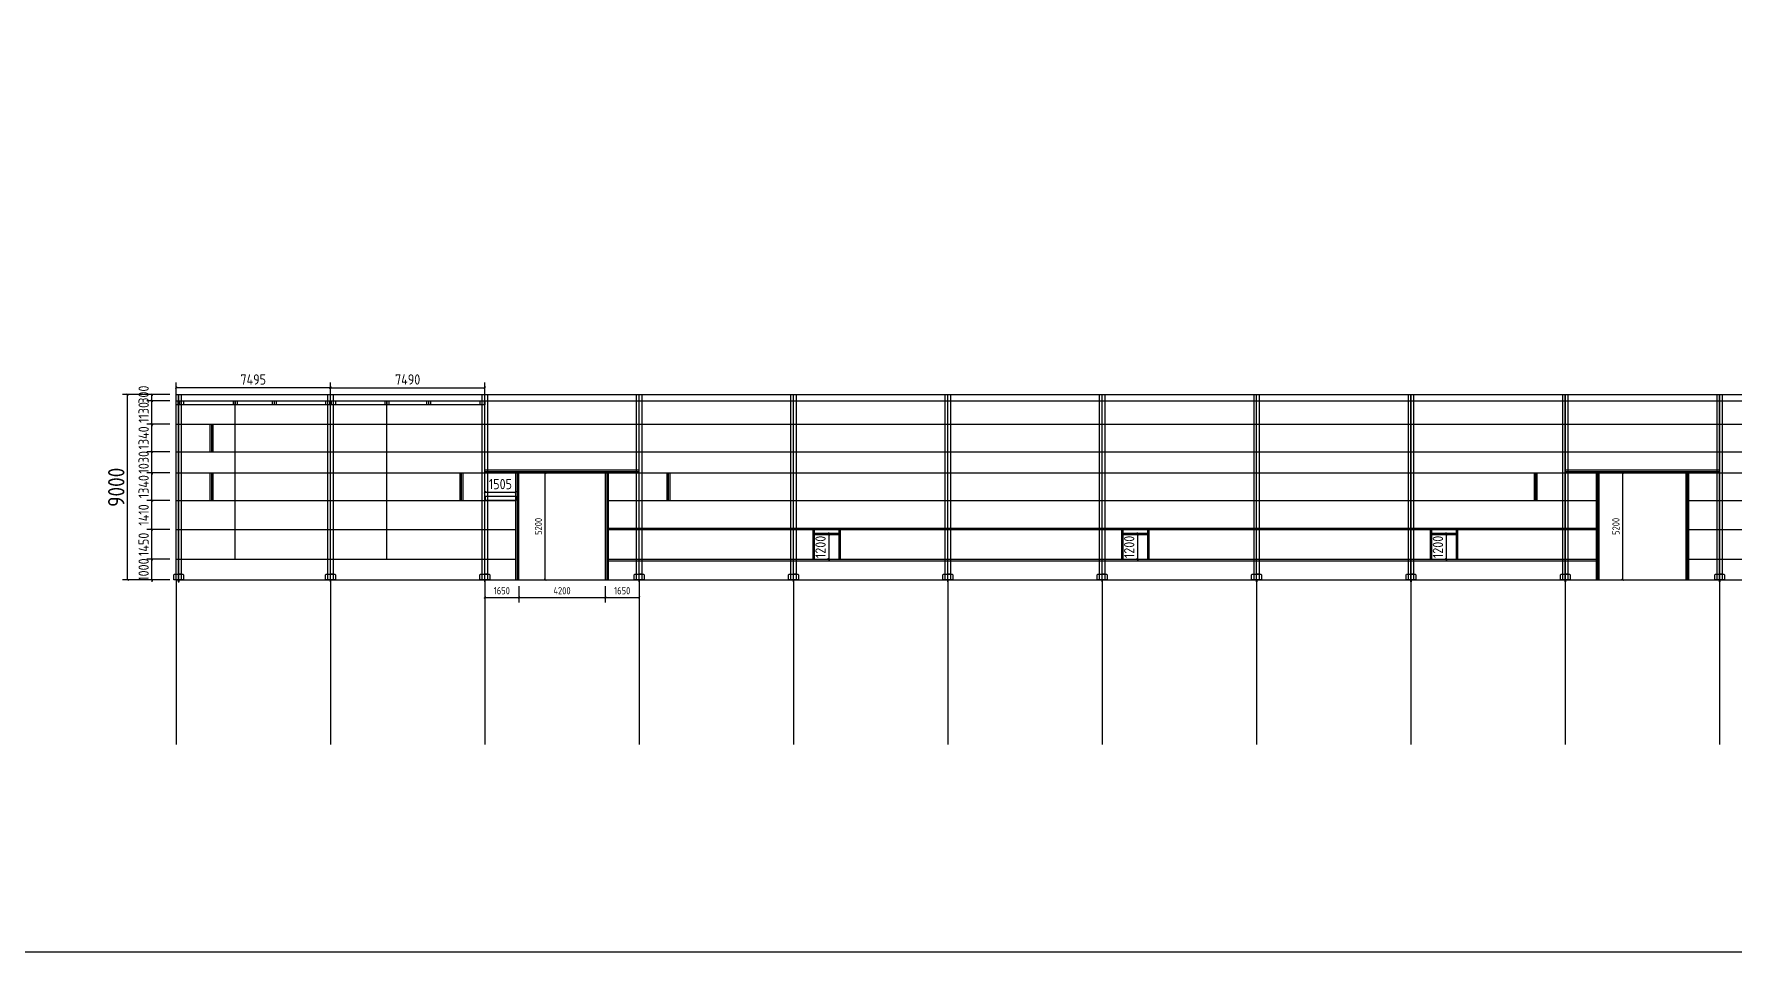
# Model space of a CAD drawing. Extents: x 411778 to 673094, y -11605 to 324395.
# Drawn here: x 533749 to 616306, y -11605 to 33002 of the extents above; entities that cross this region are included whole.
import ezdxf

# ---------------------------------------------------------------- set-up
doc = ezdxf.new("R2010")
doc.units = 0
doc.header["$LTSCALE"] = 1000
doc.header["$MEASUREMENT"] = 0
doc.layers.add('AXIS', color=3, linetype='Continuous')
doc.layers.add('DOTE', color=1, linetype='Continuous')
doc.styles.get("Standard").update_dxf_attribs({"font": 'gbenor.shx', "bigfont": 'gbcbig.shx'})
doc.dimstyles.get("Standard").update_dxf_attribs({"dimscale": 100, "dimtxt": 3.5, "dimasz": 1, "dimexe": 2.5, "dimexo": 3, "dimgap": 1.5, "dimtad": 1, "dimdec": 0, "dimzin": 0, "dimdsep": 46, "dimtxsty": 'Standard', "dimblk": 'ARCHTICK', "dimcen": 0.09, "dimadec": 0, "dimazin": 0, "dimtfac": 1, "dimtdec": 0, "dimtix": 1, "dimtmove": 2, "dimatfit": 3, "dimfxl": 1, "dimtolj": 1, "dimtzin": 0, "dimarcsym": 0})

# ---------------------------------------------------------------- blocks, each defined once
blk = doc.blocks.new('_ArchTick')
at = {"color": 0, "linetype": 'ByBlock', "const_width": 0.4}
blk.add_lwpolyline([(-0.5, -0.5), (0.5, 0.5)], dxfattribs=at)
blk = doc.blocks.new('*D1950')
at = {"color": 3, "lineweight": -2}
for p, q in [((540356.5, 15476.5), (538048, 15476.5)), ((538298, 6476.5), (538298, 15476.5)), ((540356.5, 6476.5), (538048, 6476.5))]:
    blk.add_line(p, q, dxfattribs=at)
at = {"layer": 'Defpoints', "color": 0}
for p in [(538298, 15476.5), (540656.5, 15476.5), (540656.5, 6476.5)]:
    blk.add_point(p, dxfattribs=at)
at = {"color": 3, "lineweight": -2, "xscale": 100, "yscale": 100, "zscale": 100}
for p, rotation in [((538298, 15476.5), 90), ((538298, 6476.5), 270)]:
    blk.add_blockref('_ArchTick', p, dxfattribs=dict(at, rotation=rotation))
at = {"color": 0, "insert": (537748, 10976.5), "char_height": 800, "attachment_point": 5, "rotation": 90}
blk.add_mtext('\\A1;9000', dxfattribs=at)
blk = doc.blocks.new('*D1951')
at = {"color": 3, "lineweight": -2}
for p, q in [((540356.5, 7476.5), (539228, 7476.5)), ((539478, 7476.5), (539478, 7576.5)), ((539478, 6476.5), (539478, 7476.5)), ((540356.5, 6476.5), (539228, 6476.5)), ((539478, 6476.5), (539478, 6376.5))]:
    blk.add_line(p, q, dxfattribs=at)
at = {"layer": 'Defpoints', "color": 0}
for p in [(539478, 7476.5), (540656.5, 7476.5), (540656.5, 6476.5)]:
    blk.add_point(p, dxfattribs=at)
at = {"color": 3, "lineweight": -2, "xscale": 100, "yscale": 100, "zscale": 100}
for p, rotation in [((539478, 7476.5), 270), ((539478, 6476.5), 90)]:
    blk.add_blockref('_ArchTick', p, dxfattribs=dict(at, rotation=rotation))
at = {"color": 0, "insert": (539078, 6976.5), "char_height": 500, "attachment_point": 5, "rotation": 90}
blk.add_mtext('\\A1;1000', dxfattribs=at)
blk = doc.blocks.new('*D1952')
at = {"color": 3, "lineweight": -2}
for p, q in [((540356.5, 8926.5), (539228, 8926.5)), ((539478, 7476.5), (539478, 8926.5)), ((540356.5, 7476.5), (539228, 7476.5))]:
    blk.add_line(p, q, dxfattribs=at)
at = {"layer": 'Defpoints', "color": 0}
for p in [(539478, 8926.5), (540656.5, 8926.5), (540656.5, 7476.5)]:
    blk.add_point(p, dxfattribs=at)
at = {"color": 3, "lineweight": -2, "xscale": 100, "yscale": 100, "zscale": 100}
for p, rotation in [((539478, 8926.5), 90), ((539478, 7476.5), 270)]:
    blk.add_blockref('_ArchTick', p, dxfattribs=dict(at, rotation=rotation))
at = {"color": 0, "insert": (539078, 8201.5), "char_height": 500, "attachment_point": 5, "rotation": 90}
blk.add_mtext('\\A1;1450', dxfattribs=at)
blk = doc.blocks.new('*D1953')
at = {"color": 3, "lineweight": -2}
for p, q in [((540356.5, 10336.5), (539228, 10336.5)), ((539478, 8926.5), (539478, 10336.5)), ((540356.5, 8926.5), (539228, 8926.5))]:
    blk.add_line(p, q, dxfattribs=at)
at = {"layer": 'Defpoints', "color": 0}
for p in [(539478, 10336.5), (540656.5, 10336.5), (540656.5, 8926.5)]:
    blk.add_point(p, dxfattribs=at)
at = {"color": 3, "lineweight": -2, "xscale": 100, "yscale": 100, "zscale": 100}
for p, rotation in [((539478, 10336.5), 90), ((539478, 8926.5), 270)]:
    blk.add_blockref('_ArchTick', p, dxfattribs=dict(at, rotation=rotation))
at = {"color": 0, "insert": (539078, 9631.5), "char_height": 500, "attachment_point": 5, "rotation": 90}
blk.add_mtext('\\A1;1410', dxfattribs=at)
blk = doc.blocks.new('*D1954')
at = {"color": 3, "lineweight": -2}
for p, q in [((540356.5, 11676.5), (539228, 11676.5)), ((539478, 10336.5), (539478, 11676.5)), ((540356.5, 10336.5), (539228, 10336.5))]:
    blk.add_line(p, q, dxfattribs=at)
at = {"layer": 'Defpoints', "color": 0}
for p in [(539478, 11676.5), (540656.5, 11676.5), (540656.5, 10336.5)]:
    blk.add_point(p, dxfattribs=at)
at = {"color": 3, "lineweight": -2, "xscale": 100, "yscale": 100, "zscale": 100}
for p, rotation in [((539478, 11676.5), 90), ((539478, 10336.5), 270)]:
    blk.add_blockref('_ArchTick', p, dxfattribs=dict(at, rotation=rotation))
at = {"color": 0, "insert": (539078, 11006.5), "char_height": 500, "attachment_point": 5, "rotation": 90}
blk.add_mtext('\\A1;1340', dxfattribs=at)
blk = doc.blocks.new('*D1955')
at = {"color": 3, "lineweight": -2}
for p, q in [((540356.5, 12706.5), (539228, 12706.5)), ((539478, 12706.5), (539478, 12806.5)), ((539478, 11676.5), (539478, 12706.5)), ((540356.5, 11676.5), (539228, 11676.5)), ((539478, 11676.5), (539478, 11576.5))]:
    blk.add_line(p, q, dxfattribs=at)
at = {"layer": 'Defpoints', "color": 0}
for p in [(539478, 12706.5), (540656.5, 12706.5), (540656.5, 11676.5)]:
    blk.add_point(p, dxfattribs=at)
at = {"color": 3, "lineweight": -2, "xscale": 100, "yscale": 100, "zscale": 100}
for p, rotation in [((539478, 12706.5), 270), ((539478, 11676.5), 90)]:
    blk.add_blockref('_ArchTick', p, dxfattribs=dict(at, rotation=rotation))
at = {"color": 0, "insert": (539078, 12191.5), "char_height": 500, "attachment_point": 5, "rotation": 90}
blk.add_mtext('\\A1;1030', dxfattribs=at)
blk = doc.blocks.new('*D1956')
at = {"color": 3, "lineweight": -2}
for p, q in [((540356.5, 14046.5), (539228, 14046.5)), ((539478, 12706.5), (539478, 14046.5)), ((540356.5, 12706.5), (539228, 12706.5))]:
    blk.add_line(p, q, dxfattribs=at)
at = {"layer": 'Defpoints', "color": 0}
for p in [(539478, 14046.5), (540656.5, 14046.5), (540656.5, 12706.5)]:
    blk.add_point(p, dxfattribs=at)
at = {"color": 3, "lineweight": -2, "xscale": 100, "yscale": 100, "zscale": 100}
for p, rotation in [((539478, 14046.5), 90), ((539478, 12706.5), 270)]:
    blk.add_blockref('_ArchTick', p, dxfattribs=dict(at, rotation=rotation))
at = {"color": 0, "insert": (539078, 13376.5), "char_height": 500, "attachment_point": 5, "rotation": 90}
blk.add_mtext('\\A1;1340', dxfattribs=at)
blk = doc.blocks.new('*D1957')
at = {"color": 3, "lineweight": -2}
for p, q in [((540356.5, 15176.5), (539228, 15176.5)), ((539478, 15176.5), (539478, 15276.5)), ((539478, 14046.5), (539478, 15176.5)), ((540356.5, 14046.5), (539228, 14046.5)), ((539478, 14046.5), (539478, 13946.5))]:
    blk.add_line(p, q, dxfattribs=at)
at = {"layer": 'Defpoints', "color": 0}
for p in [(539478, 15176.5), (540656.5, 15176.5), (540656.5, 14046.5)]:
    blk.add_point(p, dxfattribs=at)
at = {"color": 3, "lineweight": -2, "xscale": 100, "yscale": 100, "zscale": 100}
for p, rotation in [((539478, 15176.5), 270), ((539478, 14046.5), 90)]:
    blk.add_blockref('_ArchTick', p, dxfattribs=dict(at, rotation=rotation))
at = {"color": 0, "insert": (539078, 14611.5), "char_height": 500, "attachment_point": 5, "rotation": 90}
blk.add_mtext('\\A1;1130', dxfattribs=at)
blk = doc.blocks.new('*D1958')
at = {"color": 3, "lineweight": -2}
for p, q in [((540356.5, 15476.5), (539228, 15476.5)), ((540356.5, 15176.5), (539228, 15176.5)), ((539478, 15176.5), (539478, 15476.5))]:
    blk.add_line(p, q, dxfattribs=at)
at = {"layer": 'Defpoints', "color": 0}
for p in [(539478, 15476.5), (540656.5, 15476.5), (540656.5, 15176.5)]:
    blk.add_point(p, dxfattribs=at)
at = {"color": 3, "lineweight": -2, "xscale": 100, "yscale": 100, "zscale": 100}
for p, rotation in [((539478, 15476.5), 90), ((539478, 15176.5), 270)]:
    blk.add_blockref('_ArchTick', p, dxfattribs=dict(at, rotation=rotation))
at = {"color": 0, "insert": (539078, 15476.5), "char_height": 500, "attachment_point": 5, "rotation": 90}
blk.add_mtext('\\A1;300', dxfattribs=at)
blk = doc.blocks.new('*D1981')
at = {"color": 0, "lineweight": -2}
for p, q in [((555656.5, 6176.5), (555656.5, 5376.5)), ((557306.5, 6176.5), (557306.5, 5376.5)), ((555656.5, 5626.5), (557306.5, 5626.5))]:
    blk.add_line(p, q, dxfattribs=at)
at = {"layer": 'Defpoints', "color": 0}
for p in [(555656.5, 6476.5), (557306.5, 6476.5), (557306.5, 5626.5)]:
    blk.add_point(p, dxfattribs=at)
at = {"color": 0, "lineweight": -2, "xscale": 100, "yscale": 100, "zscale": 100, "rotation": 180}
blk.add_blockref('_ArchTick', (555656.5, 5626.5), dxfattribs=at)
at = {"color": 0, "lineweight": -2, "xscale": 100, "yscale": 100, "zscale": 100}
blk.add_blockref('_ArchTick', (557306.5, 5626.5), dxfattribs=at)
at = {"color": 0, "insert": (556481.5, 5951.5), "char_height": 350, "attachment_point": 5}
blk.add_mtext('\\A1;1650', dxfattribs=at)
blk = doc.blocks.new('*D1982')
at = {"color": 0, "lineweight": -2}
for p, q in [((557306.5, 6176.5), (557306.5, 5376.5)), ((561506.5, 6176.5), (561506.5, 5376.5)), ((557306.5, 5626.5), (561506.5, 5626.5))]:
    blk.add_line(p, q, dxfattribs=at)
at = {"layer": 'Defpoints', "color": 0}
for p in [(557306.5, 6476.5), (561506.5, 6476.5), (561506.5, 5626.5)]:
    blk.add_point(p, dxfattribs=at)
at = {"color": 0, "lineweight": -2, "xscale": 100, "yscale": 100, "zscale": 100, "rotation": 180}
blk.add_blockref('_ArchTick', (557306.5, 5626.5), dxfattribs=at)
at = {"color": 0, "lineweight": -2, "xscale": 100, "yscale": 100, "zscale": 100}
blk.add_blockref('_ArchTick', (561506.5, 5626.5), dxfattribs=at)
at = {"color": 0, "insert": (559406.5, 5951.5), "char_height": 350, "attachment_point": 5}
blk.add_mtext('\\A1;4200', dxfattribs=at)
blk = doc.blocks.new('*D1983')
at = {"color": 0, "lineweight": -2}
for p, q in [((561506.5, 6176.5), (561506.5, 5376.5)), ((563156.5, 6176.5), (563156.5, 5376.5)), ((561506.5, 5626.5), (563156.5, 5626.5))]:
    blk.add_line(p, q, dxfattribs=at)
at = {"layer": 'Defpoints', "color": 0}
for p in [(561506.5, 6476.5), (563156.5, 6476.5), (563156.5, 5626.5)]:
    blk.add_point(p, dxfattribs=at)
at = {"color": 0, "lineweight": -2, "xscale": 100, "yscale": 100, "zscale": 100, "rotation": 180}
blk.add_blockref('_ArchTick', (561506.5, 5626.5), dxfattribs=at)
at = {"color": 0, "lineweight": -2, "xscale": 100, "yscale": 100, "zscale": 100}
blk.add_blockref('_ArchTick', (563156.5, 5626.5), dxfattribs=at)
at = {"color": 0, "insert": (562331.5, 5951.5), "char_height": 350, "attachment_point": 5}
blk.add_mtext('\\A1;1650', dxfattribs=at)
blk = doc.blocks.new('*D2160')
at = {"color": 3, "lineweight": -2}
for p, q in [((555661.5, 10836.5), (555661.5, 10982.5)), ((555661.5, 10732.5), (557166.5, 10732.5)), ((557166.5, 10836.5), (557166.5, 10982.5))]:
    blk.add_line(p, q, dxfattribs=at)
at = {"layer": 'Defpoints', "color": 0}
for p in [(557166.5, 10732.5), (555661.5, 10536.5), (557166.5, 10536.5)]:
    blk.add_point(p, dxfattribs=at)
at = {"color": 3, "lineweight": -2, "xscale": 100, "yscale": 100, "zscale": 100, "rotation": 180}
blk.add_blockref('_ArchTick', (555661.5, 10732.5), dxfattribs=at)
at = {"color": 3, "lineweight": -2, "xscale": 100, "yscale": 100, "zscale": 100}
blk.add_blockref('_ArchTick', (557166.5, 10732.5), dxfattribs=at)
at = {"color": 0, "insert": (556414, 11132.5), "char_height": 500, "attachment_point": 5}
blk.add_mtext('\\A1;1505', dxfattribs=at)
blk = doc.blocks.new('*D2161')
at = {"color": 3, "lineweight": -2}
for p, q in [((548161.5, 15476.5), (548161.5, 16064)), ((548161.5, 15814), (555651.5, 15814)), ((555651.5, 15476.5), (555651.5, 16064))]:
    blk.add_line(p, q, dxfattribs=at)
at = {"layer": 'Defpoints', "color": 0}
for p in [(555651.5, 15814), (548161.5, 15176.5), (555651.5, 15176.5)]:
    blk.add_point(p, dxfattribs=at)
at = {"color": 3, "lineweight": -2, "xscale": 100, "yscale": 100, "zscale": 100, "rotation": 180}
blk.add_blockref('_ArchTick', (548161.5, 15814), dxfattribs=at)
at = {"color": 3, "lineweight": -2, "xscale": 100, "yscale": 100, "zscale": 100}
blk.add_blockref('_ArchTick', (555651.5, 15814), dxfattribs=at)
at = {"color": 0, "insert": (551906.5, 16214), "char_height": 500, "attachment_point": 5}
blk.add_mtext('\\A1;7490', dxfattribs=at)
blk = doc.blocks.new('*D2162')
at = {"color": 3, "lineweight": -2}
for p, q in [((540656.5, 15476.5), (540656.5, 16064)), ((548151.5, 15814), (540656.5, 15814)), ((548151.5, 15476.5), (548151.5, 16064))]:
    blk.add_line(p, q, dxfattribs=at)
at = {"layer": 'Defpoints', "color": 0}
for p in [(540656.5, 15814), (540656.5, 15176.5), (548151.5, 15176.5)]:
    blk.add_point(p, dxfattribs=at)
at = {"color": 3, "lineweight": -2, "xscale": 100, "yscale": 100, "zscale": 100, "rotation": 180}
blk.add_blockref('_ArchTick', (540656.5, 15814), dxfattribs=at)
at = {"color": 3, "lineweight": -2, "xscale": 100, "yscale": 100, "zscale": 100}
blk.add_blockref('_ArchTick', (548151.5, 15814), dxfattribs=at)
at = {"color": 0, "insert": (544404, 16214), "char_height": 500, "attachment_point": 5}
blk.add_mtext('\\A1;7495', dxfattribs=at)
blk = doc.blocks.new('*D3423')
at = {"color": 0, "lineweight": -2}
for p, q in [((557606.5, 11676.5), (558837.5, 11676.5)), ((558587.5, 6476.5), (558587.5, 11676.5)), ((557606.5, 6476.5), (558837.5, 6476.5))]:
    blk.add_line(p, q, dxfattribs=at)
at = {"layer": 'Defpoints', "color": 0}
for p in [(557306.5, 11676.5), (558587.5, 11676.5), (557306.5, 6476.5)]:
    blk.add_point(p, dxfattribs=at)
at = {"color": 0, "lineweight": -2, "xscale": 100, "yscale": 100, "zscale": 100}
for p, rotation in [((558587.5, 11676.5), 90), ((558587.5, 6476.5), 270)]:
    blk.add_blockref('_ArchTick', p, dxfattribs=dict(at, rotation=rotation))
at = {"color": 0, "insert": (558262.5, 9076.5), "char_height": 350, "attachment_point": 5, "rotation": 90}
blk.add_mtext('\\A1;5200', dxfattribs=at)
blk = doc.blocks.new('*D3424')
at = {"color": 0, "lineweight": -2}
for p, q in [((610106.5, 11676.5), (611192, 11676.5)), ((610942, 11676.5), (610942, 6476.5)), ((610106.5, 6476.5), (611192, 6476.5))]:
    blk.add_line(p, q, dxfattribs=at)
at = {"layer": 'Defpoints', "color": 0}
for p in [(609806.5, 11676.5), (609806.5, 6476.5), (610942, 6476.5)]:
    blk.add_point(p, dxfattribs=at)
at = {"color": 0, "lineweight": -2, "xscale": 100, "yscale": 100, "zscale": 100}
for p, rotation in [((610942, 11676.5), 90), ((610942, 6476.5), 270)]:
    blk.add_blockref('_ArchTick', p, dxfattribs=dict(at, rotation=rotation))
at = {"color": 0, "insert": (610617, 9076.5), "char_height": 350, "attachment_point": 5, "rotation": 90}
blk.add_mtext('\\A1;5200', dxfattribs=at)
blk = doc.blocks.new('*D3536')
at = {"color": 3, "lineweight": -2}
for p, q in [((572211, 8676.5), (572617, 8676.5)), ((572367, 8676.5), (572367, 8776.5)), ((572367, 8676.5), (572367, 7476.5)), ((572271, 7476.5), (572617, 7476.5)), ((572367, 7476.5), (572367, 7376.5))]:
    blk.add_line(p, q, dxfattribs=at)
at = {"layer": 'Defpoints', "color": 0}
for p in [(571911, 8676.5), (571971, 7476.5), (572367, 7476.5)]:
    blk.add_point(p, dxfattribs=at)
at = {"color": 3, "lineweight": -2, "xscale": 100, "yscale": 100, "zscale": 100}
for p, rotation in [((572367, 8676.5), 270), ((572367, 7476.5), 90)]:
    blk.add_blockref('_ArchTick', p, dxfattribs=dict(at, rotation=rotation))
at = {"color": 0, "insert": (571967, 8076.5), "char_height": 500, "attachment_point": 5, "rotation": 90}
blk.add_mtext('\\A1;1200', dxfattribs=at)
blk = doc.blocks.new('*D3537')
at = {"color": 3, "lineweight": -2}
for p, q in [((587211, 8676.5), (587617, 8676.5)), ((587367, 8676.5), (587367, 8776.5)), ((587367, 8676.5), (587367, 7476.5)), ((587271, 7476.5), (587617, 7476.5)), ((587367, 7476.5), (587367, 7376.5))]:
    blk.add_line(p, q, dxfattribs=at)
at = {"layer": 'Defpoints', "color": 0}
for p in [(586911, 8676.5), (586971, 7476.5), (587367, 7476.5)]:
    blk.add_point(p, dxfattribs=at)
at = {"color": 3, "lineweight": -2, "xscale": 100, "yscale": 100, "zscale": 100}
for p, rotation in [((587367, 8676.5), 270), ((587367, 7476.5), 90)]:
    blk.add_blockref('_ArchTick', p, dxfattribs=dict(at, rotation=rotation))
at = {"color": 0, "insert": (586967, 8076.5), "char_height": 500, "attachment_point": 5, "rotation": 90}
blk.add_mtext('\\A1;1200', dxfattribs=at)
blk = doc.blocks.new('*D3538')
at = {"color": 3, "lineweight": -2}
for p, q in [((602211, 8676.5), (602617, 8676.5)), ((602367, 8676.5), (602367, 8776.5)), ((602367, 8676.5), (602367, 7476.5)), ((602271, 7476.5), (602617, 7476.5)), ((602367, 7476.5), (602367, 7376.5))]:
    blk.add_line(p, q, dxfattribs=at)
at = {"layer": 'Defpoints', "color": 0}
for p in [(601911, 8676.5), (601971, 7476.5), (602367, 7476.5)]:
    blk.add_point(p, dxfattribs=at)
at = {"color": 3, "lineweight": -2, "xscale": 100, "yscale": 100, "zscale": 100}
for p, rotation in [((602367, 8676.5), 270), ((602367, 7476.5), 90)]:
    blk.add_blockref('_ArchTick', p, dxfattribs=dict(at, rotation=rotation))
at = {"color": 0, "insert": (601967, 8076.5), "char_height": 500, "attachment_point": 5, "rotation": 90}
blk.add_mtext('\\A1;1200', dxfattribs=at)

msp = doc.modelspace()

# ---------------------------------------------------------------- linework, layer by layer
for p, q in [((540656.5, 15476.5), (630656.5, 15476.5)), ((540656.5, 15176.5), (630656.5, 15176.5)), ((540778.5, 6498.5), (540778.5, 15476.5)), ((540784.5, 6498.5), (540784.5, 15476.5)), ((548153.5, 6498.5), (548153.5, 15476.5)), ((548159.5, 6498.5), (548159.5, 15476.5)), ((555653.5, 6498.5), (555653.5, 15476.5)), ((555659.5, 6498.5), (555659.5, 15476.5)), ((563153.5, 6498.5), (563153.5, 15476.5)), ((563159.5, 6498.5), (563159.5, 15476.5)), ((570653.5, 6498.5), (570653.5, 15476.5)), ((570659.5, 6498.5), (570659.5, 15476.5)), ((578153.5, 6498.5), (578153.5, 15476.5)), ((578159.5, 6498.5), (578159.5, 15476.5)), ((585653.5, 6498.5), (585653.5, 15476.5)), ((585659.5, 6498.5), (585659.5, 15476.5)), ((593153.5, 6498.5), (593153.5, 15476.5)), ((593159.5, 6498.5), (593159.5, 15476.5)), ((600653.5, 6498.5), (600653.5, 15476.5)), ((600659.5, 6498.5), (600659.5, 15476.5)), ((608153.5, 6498.5), (608153.5, 15476.5)), ((608159.5, 6498.5), (608159.5, 15476.5)), ((615653.5, 6498.5), (615653.5, 15476.5)), ((615659.5, 6498.5), (615659.5, 15476.5)), ((540656.5, 14046.5), (630656.5, 14046.5)), ((540656.5, 12706.5), (630656.5, 12706.5)), ((540656.5, 11676.5), (555656.5, 11676.5)), ((555656.5, 11816.5), (563156.5, 11816.5)), ((555656.5, 11746.5), (563156.5, 11746.5)), ((555656.5, 11676.5), (563156.5, 11676.5)), ((557166.5, 6476.5), (557166.5, 11676.5)), ((557236.5, 6476.5), (557236.5, 11676.5)), ((557306.5, 6476.5), (557306.5, 11676.5)), ((561506.5, 11676.5), (561506.5, 6476.5)), ((561576.5, 11676.5), (561576.5, 6476.5)), ((561646.5, 11676.5), (561646.5, 6476.5)), ((563156.5, 11676.5), (608156.5, 11676.5)), ((608156.5, 11816.5), (615656.5, 11816.5)), ((608156.5, 11746.5), (615656.5, 11746.5)), ((608156.5, 11676.5), (615656.5, 11676.5)), ((609666.5, 6476.5), (609666.5, 11676.5)), ((609736.5, 6476.5), (609736.5, 11676.5)), ((609806.5, 6476.5), (609806.5, 11676.5)), ((614006.5, 11676.5), (614006.5, 6476.5)), ((614076.5, 11676.5), (614076.5, 6476.5)), ((614146.5, 11676.5), (614146.5, 6476.5)), ((615656.5, 11676.5), (630656.5, 11676.5)), ((540656.5, 10336.5), (557166.5, 10336.5)), ((561646.5, 10336.5), (609666.5, 10336.5)), ((614146.5, 10336.5), (630656.5, 10336.5)), ((540656.5, 8926.5), (557166.5, 8926.5)), ((561646.5, 8996.5), (609666.5, 8996.5)), ((561646.5, 8926.5), (609666.5, 8926.5)), ((570656.5, 8926.5), (572156.5, 8926.5)), ((571586.5, 8926.5), (571586.5, 7546.5)), ((571586.5, 8926.5), (571586.5, 7476.5)), ((571656.5, 8926.5), (571656.5, 7476.5)), ((571656.5, 8746.5), (572856.5, 8746.5)), ((571656.5, 8676.5), (572856.5, 8676.5)), ((572856.5, 8926.5), (572856.5, 7476.5)), ((572926.5, 8926.5), (572926.5, 7476.5)), ((586586.5, 8926.5), (586586.5, 7546.5)), ((586586.5, 8926.5), (586586.5, 7476.5)), ((586656.5, 8926.5), (586656.5, 7476.5)), ((586656.5, 8746.5), (587856.5, 8746.5)), ((586656.5, 8676.5), (587856.5, 8676.5)), ((587856.5, 8926.5), (587856.5, 7476.5)), ((587926.5, 8926.5), (587926.5, 7476.5)), ((601586.5, 8926.5), (601586.5, 7546.5)), ((601586.5, 8926.5), (601586.5, 7476.5)), ((601656.5, 8926.5), (601656.5, 7476.5)), ((601656.5, 8746.5), (602856.5, 8746.5)), ((601656.5, 8676.5), (602856.5, 8676.5)), ((602856.5, 8926.5), (602856.5, 7476.5)), ((602926.5, 8926.5), (602926.5, 7476.5)), ((614146.5, 8926.5), (630656.5, 8926.5)), ((540656.5, 7476.5), (557166.5, 7476.5)), ((561646.5, 7476.5), (609666.5, 7476.5)), ((614146.5, 7476.5), (630656.5, 7476.5)), ((540541.5, 6718.5), (540571.5, 6748.5)), ((540541.5, 6498.5), (540541.5, 6718.5)), ((540571.5, 6748.5), (540991.5, 6748.5)), ((540571.5, 6748.5), (540991.5, 6748.5)), ((540784.5, 6776.5), (540884.5, 6776.5)), ((540991.5, 6748.5), (541021.5, 6718.5)), ((541021.5, 6718.5), (541021.5, 6498.5)), ((547916.5, 6718.5), (547946.5, 6748.5)), ((547916.5, 6498.5), (547916.5, 6718.5)), ((547946.5, 6748.5), (548366.5, 6748.5)), ((547946.5, 6748.5), (548366.5, 6748.5)), ((548159.5, 6776.5), (548259.5, 6776.5)), ((548366.5, 6748.5), (548396.5, 6718.5)), ((548396.5, 6718.5), (548396.5, 6498.5)), ((555416.5, 6718.5), (555446.5, 6748.5)), ((555416.5, 6498.5), (555416.5, 6718.5)), ((555446.5, 6748.5), (555866.5, 6748.5)), ((555446.5, 6748.5), (555866.5, 6748.5)), ((555659.5, 6776.5), (555759.5, 6776.5)), ((555866.5, 6748.5), (555896.5, 6718.5)), ((555896.5, 6718.5), (555896.5, 6498.5)), ((561646.5, 7406.5), (609666.5, 7406.5)), ((562916.5, 6718.5), (562946.5, 6748.5)), ((562916.5, 6498.5), (562916.5, 6718.5)), ((562946.5, 6748.5), (563366.5, 6748.5)), ((562946.5, 6748.5), (563366.5, 6748.5)), ((563159.5, 6776.5), (563259.5, 6776.5)), ((563366.5, 6748.5), (563396.5, 6718.5)), ((563396.5, 6718.5), (563396.5, 6498.5)), ((570416.5, 6718.5), (570446.5, 6748.5)), ((570416.5, 6498.5), (570416.5, 6718.5)), ((570446.5, 6748.5), (570866.5, 6748.5)), ((570446.5, 6748.5), (570866.5, 6748.5)), ((570659.5, 6776.5), (570759.5, 6776.5)), ((570866.5, 6748.5), (570896.5, 6718.5)), ((570896.5, 6718.5), (570896.5, 6498.5)), ((577916.5, 6718.5), (577946.5, 6748.5)), ((577916.5, 6498.5), (577916.5, 6718.5)), ((577946.5, 6748.5), (578366.5, 6748.5)), ((577946.5, 6748.5), (578366.5, 6748.5)), ((578159.5, 6776.5), (578259.5, 6776.5)), ((578366.5, 6748.5), (578396.5, 6718.5)), ((578396.5, 6718.5), (578396.5, 6498.5)), ((585416.5, 6718.5), (585446.5, 6748.5)), ((585416.5, 6498.5), (585416.5, 6718.5)), ((585446.5, 6748.5), (585866.5, 6748.5)), ((585446.5, 6748.5), (585866.5, 6748.5)), ((585659.5, 6776.5), (585759.5, 6776.5)), ((585866.5, 6748.5), (585896.5, 6718.5)), ((585896.5, 6718.5), (585896.5, 6498.5)), ((592916.5, 6718.5), (592946.5, 6748.5)), ((592916.5, 6498.5), (592916.5, 6718.5)), ((592946.5, 6748.5), (593366.5, 6748.5)), ((592946.5, 6748.5), (593366.5, 6748.5)), ((593159.5, 6776.5), (593259.5, 6776.5)), ((593366.5, 6748.5), (593396.5, 6718.5)), ((593396.5, 6718.5), (593396.5, 6498.5)), ((600416.5, 6718.5), (600446.5, 6748.5)), ((600416.5, 6498.5), (600416.5, 6718.5)), ((600446.5, 6748.5), (600866.5, 6748.5)), ((600446.5, 6748.5), (600866.5, 6748.5)), ((600659.5, 6776.5), (600759.5, 6776.5)), ((600866.5, 6748.5), (600896.5, 6718.5)), ((600896.5, 6718.5), (600896.5, 6498.5)), ((607916.5, 6718.5), (607946.5, 6748.5)), ((607916.5, 6498.5), (607916.5, 6718.5)), ((607946.5, 6748.5), (608366.5, 6748.5)), ((607946.5, 6748.5), (608366.5, 6748.5)), ((608159.5, 6776.5), (608259.5, 6776.5)), ((608366.5, 6748.5), (608396.5, 6718.5)), ((608396.5, 6718.5), (608396.5, 6498.5)), ((615416.5, 6718.5), (615446.5, 6748.5)), ((615416.5, 6498.5), (615416.5, 6718.5)), ((615446.5, 6748.5), (615866.5, 6748.5)), ((615446.5, 6748.5), (615866.5, 6748.5)), ((615659.5, 6776.5), (615759.5, 6776.5)), ((615866.5, 6748.5), (615896.5, 6718.5)), ((615896.5, 6718.5), (615896.5, 6498.5)), ((540541.5, 6498.5), (541021.5, 6498.5)), ((540541.5, 6476.5), (540541.5, 6498.5)), ((541021.5, 6476.5), (540541.5, 6476.5)), ((540656.5, 6476.5), (630656.5, 6476.5)), ((540781.5, 6476.5), (540761.5, 6476.5)), ((541021.5, 6498.5), (541021.5, 6476.5)), ((547916.5, 6498.5), (548396.5, 6498.5)), ((547916.5, 6476.5), (547916.5, 6498.5)), ((548396.5, 6476.5), (547916.5, 6476.5)), ((548156.5, 6476.5), (548136.5, 6476.5)), ((548396.5, 6498.5), (548396.5, 6476.5)), ((555416.5, 6498.5), (555896.5, 6498.5)), ((555416.5, 6476.5), (555416.5, 6498.5)), ((555896.5, 6476.5), (555416.5, 6476.5)), ((555656.5, 6476.5), (555636.5, 6476.5)), ((555896.5, 6498.5), (555896.5, 6476.5)), ((562916.5, 6498.5), (563396.5, 6498.5)), ((562916.5, 6476.5), (562916.5, 6498.5)), ((563396.5, 6476.5), (562916.5, 6476.5)), ((563156.5, 6476.5), (563136.5, 6476.5)), ((563396.5, 6498.5), (563396.5, 6476.5)), ((570416.5, 6498.5), (570896.5, 6498.5)), ((570416.5, 6476.5), (570416.5, 6498.5)), ((570896.5, 6476.5), (570416.5, 6476.5)), ((570656.5, 6476.5), (570636.5, 6476.5)), ((570896.5, 6498.5), (570896.5, 6476.5)), ((577916.5, 6498.5), (578396.5, 6498.5)), ((577916.5, 6476.5), (577916.5, 6498.5)), ((578396.5, 6476.5), (577916.5, 6476.5)), ((578156.5, 6476.5), (578136.5, 6476.5)), ((578396.5, 6498.5), (578396.5, 6476.5)), ((585416.5, 6498.5), (585896.5, 6498.5)), ((585416.5, 6476.5), (585416.5, 6498.5)), ((585896.5, 6476.5), (585416.5, 6476.5)), ((585656.5, 6476.5), (585636.5, 6476.5)), ((585896.5, 6498.5), (585896.5, 6476.5)), ((592916.5, 6498.5), (593396.5, 6498.5)), ((592916.5, 6476.5), (592916.5, 6498.5)), ((593396.5, 6476.5), (592916.5, 6476.5)), ((593156.5, 6476.5), (593136.5, 6476.5)), ((593396.5, 6498.5), (593396.5, 6476.5)), ((600416.5, 6498.5), (600896.5, 6498.5)), ((600416.5, 6476.5), (600416.5, 6498.5)), ((600896.5, 6476.5), (600416.5, 6476.5)), ((600656.5, 6476.5), (600636.5, 6476.5)), ((600896.5, 6498.5), (600896.5, 6476.5)), ((607916.5, 6498.5), (608396.5, 6498.5)), ((607916.5, 6476.5), (607916.5, 6498.5)), ((608396.5, 6476.5), (607916.5, 6476.5)), ((608156.5, 6476.5), (608136.5, 6476.5)), ((608396.5, 6498.5), (608396.5, 6476.5)), ((615416.5, 6498.5), (615896.5, 6498.5)), ((615416.5, 6476.5), (615416.5, 6498.5)), ((615896.5, 6476.5), (615416.5, 6476.5)), ((615656.5, 6476.5), (615636.5, 6476.5)), ((615896.5, 6498.5), (615896.5, 6476.5))]:
    msp.add_line(p, q)
at = {"color": 4}
for p, q in [((540656.5, 6476.5), (540656.5, 15476.5)), ((540906.5, 15476.5), (540906.5, 6498.5)), ((548031.5, 6476.5), (548031.5, 15476.5)), ((548281.5, 15476.5), (548281.5, 6498.5)), ((555531.5, 6476.5), (555531.5, 15476.5)), ((555781.5, 15476.5), (555781.5, 6498.5)), ((563031.5, 6476.5), (563031.5, 15476.5)), ((563281.5, 15476.5), (563281.5, 6498.5)), ((570531.5, 6476.5), (570531.5, 15476.5)), ((570781.5, 15476.5), (570781.5, 6498.5)), ((578031.5, 6476.5), (578031.5, 15476.5)), ((578281.5, 15476.5), (578281.5, 6498.5)), ((585531.5, 6476.5), (585531.5, 15476.5)), ((585781.5, 15476.5), (585781.5, 6498.5)), ((593031.5, 6476.5), (593031.5, 15476.5)), ((593281.5, 15476.5), (593281.5, 6498.5)), ((600531.5, 6476.5), (600531.5, 15476.5)), ((600781.5, 15476.5), (600781.5, 6498.5)), ((608031.5, 6476.5), (608031.5, 15476.5)), ((608281.5, 15476.5), (608281.5, 6498.5)), ((615531.5, 6476.5), (615531.5, 15476.5)), ((615781.5, 15476.5), (615781.5, 6498.5))]:
    msp.add_line(p, q, dxfattribs=at)
at = {"color": 6}
for p, q in [((540656.5, 15176.5), (548151.5, 15176.5)), ((540656.5, 14976.5), (540656.5, 15176.5)), ((548151.5, 14976.5), (540656.5, 14976.5)), ((540741.5, 15176.5), (540741.5, 14976.5)), ((540781.5, 15176.5), (540781.5, 14976.5)), ((540821.5, 15176.5), (540821.5, 14976.5)), ((541021.5, 15176.5), (541021.5, 14976.5)), ((543421.5, 15176.5), (543421.5, 14976.5)), ((543521.5, 15176.5), (543521.5, 14976.5)), ((543621.5, 15176.5), (543621.5, 14976.5)), ((545316.5, 15176.5), (545316.5, 14976.5)), ((545416.5, 15176.5), (545416.5, 14976.5)), ((545516.5, 15176.5), (545516.5, 14976.5)), ((547916.5, 15176.5), (547916.5, 14976.5)), ((548116.5, 15176.5), (548116.5, 14976.5)), ((548151.5, 15176.5), (548151.5, 14976.5)), ((548161.5, 15176.5), (548161.5, 14976.5)), ((548161.5, 15176.5), (555651.5, 15176.5)), ((555651.5, 14976.5), (548161.5, 14976.5)), ((548196.5, 15176.5), (548196.5, 14976.5)), ((548396.5, 15176.5), (548396.5, 14976.5)), ((550796.5, 15176.5), (550796.5, 14976.5)), ((550896.5, 15176.5), (550896.5, 14976.5)), ((550996.5, 15176.5), (550996.5, 14976.5)), ((552816.5, 15176.5), (552816.5, 14976.5)), ((552916.5, 15176.5), (552916.5, 14976.5)), ((553016.5, 15176.5), (553016.5, 14976.5)), ((555416.5, 15176.5), (555416.5, 14976.5)), ((555616.5, 15176.5), (555616.5, 14976.5)), ((555651.5, 15176.5), (555651.5, 14976.5)), ((555661.5, 15176.5), (555661.5, 14976.5)), ((555656.5, 10336.5), (555656.5, 10536.5)), ((555661.5, 10536.5), (557166.5, 10536.5)), ((555661.5, 10336.5), (555661.5, 10536.5)), ((557166.5, 10336.5), (555661.5, 10336.5)), ((555696.5, 10336.5), (555696.5, 10536.5)), ((557166.5, 10536.5), (557166.5, 10336.5))]:
    msp.add_line(p, q, dxfattribs=at)
at = {"color": 1}
for p, q in [((540781.5, 6476.5), (540781.5, 15476.5)), ((540761.5, 6476.5), (540761.5, 6376.5)), ((540761.5, 6376.5), (540801.5, 6376.5)), ((540801.5, 6376.5), (540801.5, 6476.5)), ((548136.5, 6476.5), (548136.5, 6376.5)), ((548136.5, 6376.5), (548176.5, 6376.5)), ((548176.5, 6376.5), (548176.5, 6476.5)), ((555636.5, 6476.5), (555636.5, 6376.5)), ((555636.5, 6376.5), (555676.5, 6376.5)), ((555676.5, 6376.5), (555676.5, 6476.5)), ((563136.5, 6476.5), (563136.5, 6376.5)), ((563136.5, 6376.5), (563176.5, 6376.5)), ((563176.5, 6376.5), (563176.5, 6476.5)), ((570636.5, 6476.5), (570636.5, 6376.5)), ((570636.5, 6376.5), (570676.5, 6376.5)), ((570676.5, 6376.5), (570676.5, 6476.5)), ((578136.5, 6476.5), (578136.5, 6376.5)), ((578136.5, 6376.5), (578176.5, 6376.5)), ((578176.5, 6376.5), (578176.5, 6476.5)), ((585636.5, 6476.5), (585636.5, 6376.5)), ((585636.5, 6376.5), (585676.5, 6376.5)), ((585676.5, 6376.5), (585676.5, 6476.5)), ((593136.5, 6476.5), (593136.5, 6376.5)), ((593136.5, 6376.5), (593176.5, 6376.5)), ((593176.5, 6376.5), (593176.5, 6476.5)), ((600636.5, 6476.5), (600636.5, 6376.5)), ((600636.5, 6376.5), (600676.5, 6376.5)), ((600676.5, 6376.5), (600676.5, 6476.5)), ((608136.5, 6476.5), (608136.5, 6376.5)), ((608136.5, 6376.5), (608176.5, 6376.5)), ((608176.5, 6376.5), (608176.5, 6476.5)), ((615636.5, 6476.5), (615636.5, 6376.5)), ((615636.5, 6376.5), (615676.5, 6376.5)), ((615676.5, 6376.5), (615676.5, 6476.5))]:
    msp.add_line(p, q, dxfattribs=at)
at = {"color": 3}
for p, q in [((543506.6, 15157.2), (543506.6, 7476.5)), ((550886.2, 15176.5), (550886.2, 7476.5))]:
    msp.add_line(p, q, dxfattribs=at)
msp.add_lwpolyline([(524593.5, 72395), (643393.5, 72395), (643393.5, -11605), (524593.5, -11605)], close=True)
at = {"layer": 'AXIS'}
for p, q in [((540656.5, 6476.5), (540656.5, -1523.5)), ((548156.5, 6476.5), (548156.5, -1523.5)), ((555656.5, 6476.5), (555656.5, -1523.5)), ((563156.5, 6476.5), (563156.5, -1523.5)), ((570656.5, 6476.5), (570656.5, -1523.5)), ((578156.5, 6476.5), (578156.5, -1523.5)), ((585656.5, 6476.5), (585656.5, -1523.5)), ((593156.5, 6476.5), (593156.5, -1523.5)), ((600656.5, 6476.5), (600656.5, -1523.5)), ((608156.5, 6476.5), (608156.5, -1523.5)), ((615656.5, 6476.5), (615656.5, -1523.5))]:
    msp.add_line(p, q, dxfattribs=at)
at = {"layer": 'DOTE'}
for p, q in [((540656.5, 6476.5), (540656.5, 15476.5)), ((548156.5, 6476.5), (548156.5, 15476.5)), ((555656.5, 6476.5), (555656.5, 15476.5)), ((563156.5, 6476.5), (563156.5, 15476.5)), ((570656.5, 6476.5), (570656.5, 15476.5)), ((570656.5, 6476.5), (570656.5, 15476.5)), ((578156.5, 6476.5), (578156.5, 15476.5)), ((578156.5, 6476.5), (578156.5, 15476.5)), ((585656.5, 6476.5), (585656.5, 15476.5)), ((585656.5, 6476.5), (585656.5, 15476.5)), ((593156.5, 6476.5), (593156.5, 15476.5)), ((593156.5, 6476.5), (593156.5, 15476.5)), ((600656.5, 6476.5), (600656.5, 15476.5)), ((600656.5, 6476.5), (600656.5, 15476.5)), ((608156.5, 6476.5), (608156.5, 15476.5)), ((608156.5, 6476.5), (608156.5, 15476.5)), ((615656.5, 6476.5), (615656.5, 15476.5)), ((615656.5, 6476.5), (615656.5, 15476.5))]:
    msp.add_line(p, q, dxfattribs=at)
at = {"layer": 'DOTE', "color": 0}
for p, q in [((542316.5, 12706.5), (542316.5, 14046.5)), ((542386.5, 12706.5), (542386.5, 14046.5)), ((542456.5, 12706.5), (542456.5, 14046.5)), ((542316.5, 10336.5), (542316.5, 11676.5)), ((542386.5, 10336.5), (542386.5, 11676.5)), ((542386.5, 10336.5), (542386.5, 11676.5)), ((542456.5, 10336.5), (542456.5, 11676.5)), ((554456.5, 10336.5), (554456.5, 11676.5)), ((554526.5, 10336.5), (554526.5, 11676.5)), ((554596.5, 10336.5), (554596.5, 11676.5)), ((564516.5, 10336.5), (564516.5, 11676.5)), ((564586.5, 10336.5), (564586.5, 11676.5)), ((564656.5, 10336.5), (564656.5, 11676.5)), ((606656.5, 10336.5), (606656.5, 11676.5)), ((606726.5, 10336.5), (606726.5, 11676.5)), ((606796.5, 10336.5), (606796.5, 11676.5))]:
    msp.add_line(p, q, dxfattribs=at)

# ---------------------------------------------------------------- dimensions: what is measured, and where the dimension line sits
for p1, p2, distance, picture, middle in [((548151.5, 15176.5), (540656.5, 15176.5), -637.5, '*D2162', (544404, 16214)), ((548161.5, 15176.5), (555651.5, 15176.5), 637.5, '*D2161', (551906.5, 16214)), ((555661.5, 10536.5), (557166.5, 10536.5), 196, '*D2160', (556414, 11132.5))]:
    dim = msp.add_aligned_dim(p1=p1, p2=p2, distance=distance, dimstyle='Standard', override={"dimtxt": 5, "dimclrd": 3, "dimclre": 3})
    dim.commit()
    dim.dimension.update_dxf_attribs({"geometry": picture, "text_midpoint": middle})
dim = msp.add_linear_dim(base=(539478, 15476.5), p1=(540656.5, 15176.5), p2=(540656.5, 15476.5), angle=90, dimstyle='Standard', override={"dimtxt": 5, "dimclrd": 3, "dimclre": 3})
dim.commit()
dim.dimension.update_dxf_attribs({"geometry": '*D1958', "text_midpoint": (539078, 15476.5), "dimtype": 160})
for base, p1, p2, override, picture, middle in [((538298, 15476.5), (540656.5, 6476.5), (540656.5, 15476.5), {"dimtxt": 8, "dimclrd": 3, "dimclre": 3}, '*D1950', (537748, 10976.5)), ((539478, 15176.5), (540656.5, 14046.5), (540656.5, 15176.5), {"dimtxt": 5, "dimclrd": 3, "dimclre": 3}, '*D1957', (539078, 14611.5)), ((539478, 14046.5), (540656.5, 12706.5), (540656.5, 14046.5), {"dimtxt": 5, "dimclrd": 3, "dimclre": 3}, '*D1956', (539078, 13376.5)), ((539478, 12706.5), (540656.5, 11676.5), (540656.5, 12706.5), {"dimtxt": 5, "dimclrd": 3, "dimclre": 3}, '*D1955', (539078, 12191.5)), ((539478, 11676.5), (540656.5, 10336.5), (540656.5, 11676.5), {"dimtxt": 5, "dimclrd": 3, "dimclre": 3}, '*D1954', (539078, 11006.5)), ((539478, 10336.5), (540656.5, 8926.5), (540656.5, 10336.5), {"dimtxt": 5, "dimclrd": 3, "dimclre": 3}, '*D1953', (539078, 9631.5)), ((539478, 8926.5), (540656.5, 7476.5), (540656.5, 8926.5), {"dimtxt": 5, "dimclrd": 3, "dimclre": 3}, '*D1952', (539078, 8201.5)), ((572367, 7476.5), (571911, 8676.5), (571971, 7476.5), {"dimtxt": 5, "dimclrd": 3, "dimclre": 3}, '*D3536', (571967, 8076.5)), ((587367, 7476.5), (586911, 8676.5), (586971, 7476.5), {"dimtxt": 5, "dimclrd": 3, "dimclre": 3}, '*D3537', (586967, 8076.5)), ((602367, 7476.5), (601911, 8676.5), (601971, 7476.5), {"dimtxt": 5, "dimclrd": 3, "dimclre": 3}, '*D3538', (601967, 8076.5)), ((539478, 7476.5), (540656.5, 6476.5), (540656.5, 7476.5), {"dimtxt": 5, "dimclrd": 3, "dimclre": 3}, '*D1951', (539078, 6976.5))]:
    dim = msp.add_linear_dim(base=base, p1=p1, p2=p2, angle=90, dimstyle='Standard', override=override)
    dim.commit()
    dim.dimension.update_dxf_attribs({"geometry": picture, "text_midpoint": middle})
for p1, p2, distance, picture, middle in [((557306.5, 6476.5), (557306.5, 11676.5), -1281, '*D3423', (558262.5, 9076.5)), ((609806.5, 11676.5), (609806.5, 6476.5), 1135.5, '*D3424', (610617, 9076.5))]:
    dim = msp.add_aligned_dim(p1=p1, p2=p2, distance=distance, dimstyle='Standard')
    dim.commit()
    dim.dimension.update_dxf_attribs({"geometry": picture, "text_midpoint": middle})
for base, p1, p2, picture, middle in [((557306.5, 5626.5), (555656.5, 6476.5), (557306.5, 6476.5), '*D1981', (556481.5, 5951.5)), ((561506.5, 5626.5), (557306.5, 6476.5), (561506.5, 6476.5), '*D1982', (559406.5, 5951.5)), ((563156.5, 5626.5), (561506.5, 6476.5), (563156.5, 6476.5), '*D1983', (562331.5, 5951.5))]:
    dim = msp.add_linear_dim(base=base, p1=p1, p2=p2, dimstyle='Standard')
    dim.commit()
    dim.dimension.update_dxf_attribs({"geometry": picture, "text_midpoint": middle})

doc.saveas('drawing.dxf')
